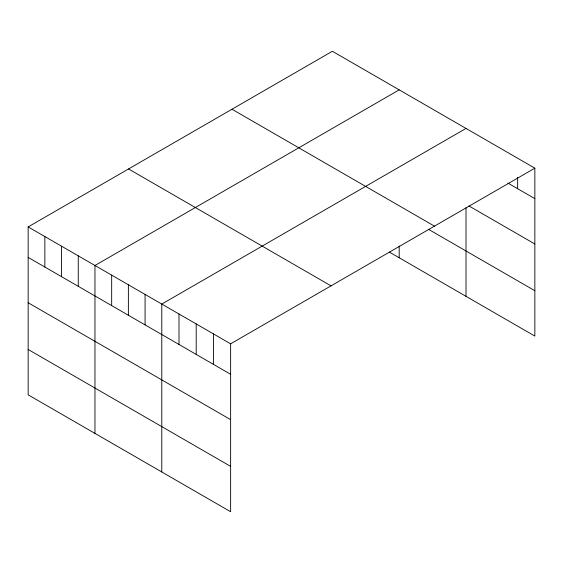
<?xml version="1.0" encoding="UTF-8"?>
<svg xmlns="http://www.w3.org/2000/svg" width="563" height="563" viewBox="0 0 563 563"><rect width="100%" height="100%" fill="white"/><g stroke="black" fill="none" stroke-linecap="round" stroke-linejoin="round"><path stroke-width="0.84" d="M28.15 226.917L230.626 343.817L230.626 511.725L28.15 394.825L28.15 226.917L332.374 51.275L534.85 168.175L534.85 336.083L389.322 252.062M399.195 89.855L94.964 265.497L94.964 433.404M466.009 128.427L161.785 304.069L161.785 471.977M230.626 343.817L534.85 168.175M507.91 183.088L534.85 198.64M469 205.981L534.85 243.997M231.984 109.236L434.453 226.136M428.802 229.5L534.85 290.726M128.547 168.956L331.016 285.856M28.15 257.39L230.626 374.282M28.15 302.739L230.626 419.639M28.15 349.468L230.626 466.368M517.636 177.387L517.636 188.704M466.009 207.712L466.009 296.335M399.195 246.003L399.195 257.763M213.412 333.88L213.412 364.352M196.206 323.943L196.206 354.416M178.992 314.006L178.992 344.479M145.078 294.428L145.078 324.893M128.378 284.787L128.378 315.252M111.671 275.138L111.671 305.61M78.264 255.848L78.264 286.321M61.557 246.207L61.557 276.679M44.857 236.566L44.857 267.031"/></g></svg>
